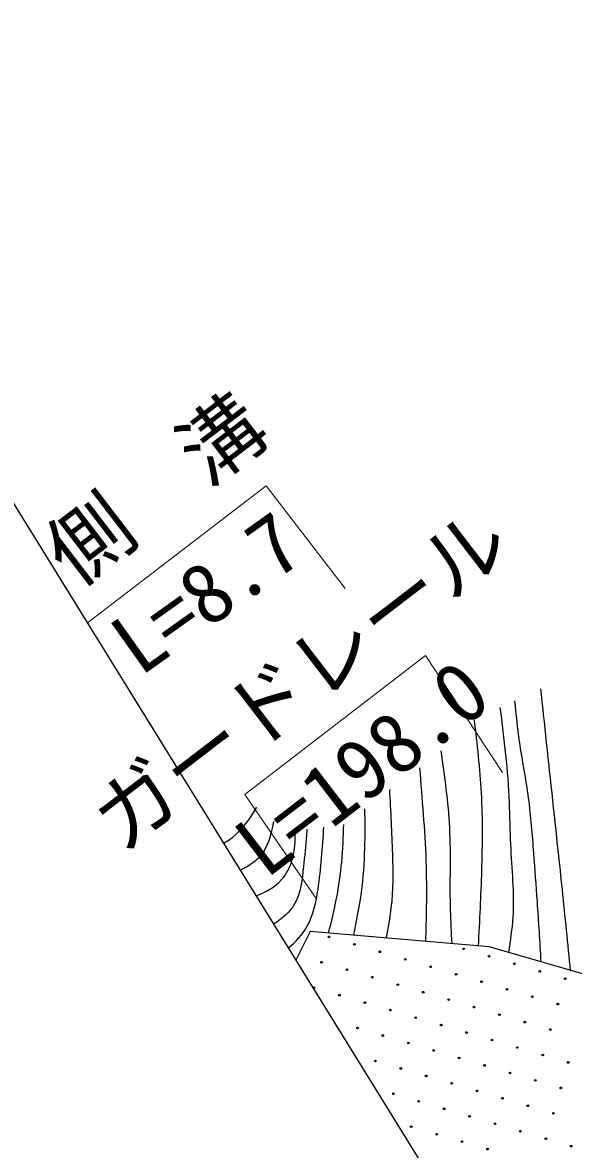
# Model space of a CAD drawing. Units: millimetres, scale not verified. Extents: x 40000 to 680000, y 20000 to 380000.
# Drawn here: x 70208 to 86844, y 269006 to 303042 of the extents above; entities that cross this region are included whole.
import ezdxf
from ezdxf.enums import TextEntityAlignment as Align

# ---------------------------------------------------------------- set-up
doc = ezdxf.new("R2010")
doc.units = ezdxf.units.MM
doc.header["$LTSCALE"] = 1000
for name, color, linetype, lineweight in [('M-BGD', 7, 'Continuous', 25), ('M-BMK-OTRS', 5, 'Continuous', 25), ('M-STR-HTXT', 7, 'Continuous', 13)]:
    doc.layers.add(name, color=color, linetype=linetype, lineweight=lineweight)
doc.styles.add('ＭＳ ゴシック', font='')
doc.styles.get('ＭＳ ゴシック').set_extended_font_data('MS Gothic')

msp = doc.modelspace()

# ---------------------------------------------------------------- linework, layer by layer
at = {"layer": 'M-BGD'}
msp.add_lwpolyline([(90208, 270367), (89945, 273497), (84297, 275127), (78895, 275586), (78463, 274723)], dxfattribs=at)
for centre in [(79462, 275427), (80230, 275201), (83526, 275066), (79237, 274660), (80997, 274976), (81765, 274750), (84293, 274840), (80004, 274434), (82532, 274524), (85060, 274614), (85828, 274388), (80772, 274208), (81539, 273982), (83300, 274298), (84067, 274072), (86595, 274163), (79011, 273892), (79778, 273666), (82306, 273757), (84835, 273847), (80546, 273441), (83074, 273531), (83841, 273305), (85602, 273621), (86370, 273395), (81313, 273215), (82081, 272989), (84609, 273079), (80320, 272673), (82848, 272763), (85376, 272853), (86144, 272628), (81087, 272447), (83616, 272537), (84383, 272312), (81855, 272222), (82622, 271996), (85151, 272086), (80862, 271680), (83390, 271770), (85918, 271860), (86686, 271634), (81629, 271454), (84157, 271544), (84925, 271318), (82397, 271228), (83164, 271003), (85692, 271093), (81403, 270687), (83932, 270777), (86460, 270867), (82171, 270461), (82938, 270235), (84699, 270551), (85467, 270325), (83706, 270009), (86234, 270099), (81945, 269693), (84473, 269784), (85241, 269558), (82713, 269468), (83480, 269242), (86008, 269332), (84248, 269016), (86776, 269106)]:
    msp.add_circle(centre, 25, dxfattribs=at)
for points, knots in [([(86757, 274393), (86675, 275214), (86594, 276036), (86509, 276857), (86385, 278054), (86253, 279251), (86124, 280447), (86035, 281273), (85947, 282098), (85859, 282923)], [0, 0, 0, 0, 1, 1, 1, 2, 2, 2, 3, 3, 3, 3]), ([(85068, 282556), (85105, 282145), (85147, 281734), (85206, 281326), (85288, 280756), (85402, 280190), (85479, 279619), (85554, 279067), (85594, 278510), (85636, 277953), (85673, 277466), (85711, 276978), (85745, 276491), (85786, 275886), (85822, 275282), (85858, 274677)], [0, 0, 0, 0, 1, 1, 1, 2, 2, 2, 3, 3, 3, 4, 4, 4, 5, 5, 5, 5]), ([(84891, 274956), (84945, 275310), (84998, 275665), (85021, 276021), (85068, 276748), (84985, 277481), (84951, 278213), (84931, 278639), (84927, 279065), (84910, 279490), (84870, 280448), (84759, 281402), (84635, 282355)], [0, 0, 0, 0, 1, 1, 1, 2, 2, 2, 3, 3, 3, 4, 4, 4, 4]), ([(83844, 281987), (83929, 281249), (84015, 280511), (84056, 279769), (84098, 278992), (84091, 278212), (84067, 277433), (84044, 276673), (84005, 275914), (83966, 275155)], [0, 0, 0, 0, 1, 1, 1, 2, 2, 2, 3, 3, 3, 3]), ([(83180, 275236), (83161, 275562), (83141, 275888), (83132, 276215), (83108, 277051), (83151, 277891), (83108, 278725), (83069, 279502), (82955, 280274), (82847, 281047)], [0, 0, 0, 0, 1, 1, 1, 2, 2, 2, 3, 3, 3, 3]), ([(82196, 280528), (82269, 279597), (82355, 278666), (82388, 277733), (82404, 277265), (82407, 276796), (82400, 276328), (82395, 275982), (82385, 275636), (82374, 275291)], [0, 0, 0, 0, 1, 1, 1, 2, 2, 2, 3, 3, 3, 3]), ([(81192, 275399), (81250, 275699), (81308, 276000), (81344, 276303), (81408, 276842), (81403, 277388), (81386, 277933), (81367, 278582), (81332, 279229), (81297, 279876)], [0, 0, 0, 0, 1, 1, 1, 2, 2, 2, 3, 3, 3, 3]), ([(76279, 278255), (76373, 278309), (76464, 278368), (76550, 278433), (76853, 278673), (77082, 278994), (77280, 279340)], [0, 0, 0, 0, 1, 1, 1, 2, 2, 2, 2]), ([(80534, 279299), (80543, 278900), (80545, 278501), (80533, 278102), (80520, 277658), (80490, 277214), (80432, 276774), (80373, 276340), (80287, 275910), (80200, 275480)], [0, 0, 0, 0, 1, 1, 1, 2, 2, 2, 3, 3, 3, 3]), ([(77788, 278907), (77711, 278519), (77618, 278119), (77364, 277840), (77260, 277728), (77131, 277636), (76997, 277554), (76927, 277512), (76857, 277473), (76784, 277437)], [0, 0, 0, 0, 1, 1, 1, 2, 2, 2, 3, 3, 3, 3]), ([(79448, 275541), (79534, 275887), (79621, 276233), (79689, 276583), (79833, 277320), (79896, 278073), (79906, 278825)], [0, 0, 0, 0, 1, 1, 1, 2, 2, 2, 2]), ([(77259, 276669), (77550, 276778), (77828, 276929), (78030, 277156), (78182, 277326), (78290, 277539), (78354, 277759), (78436, 278042), (78446, 278336), (78442, 278630)], [0, 0, 0, 0, 1, 1, 1, 2, 2, 2, 3, 3, 3, 3]), ([(78793, 278677), (78791, 278616), (78788, 278555), (78785, 278495), (78763, 278180), (78724, 277869), (78691, 277544), (78650, 277156), (78613, 276754), (78425, 276424), (78280, 276174), (78047, 275967), (77788, 275814)], [0, 0, 0, 0, 1, 1, 1, 2, 2, 2, 3, 3, 3, 4, 4, 4, 4]), ([(78229, 275100), (78466, 275271), (78667, 275497), (78806, 275751), (78993, 276092), (79071, 276478), (79131, 276863), (79223, 277501), (79270, 278121), (79308, 278745)], [0, 0, 0, 0, 1, 1, 1, 2, 2, 2, 3, 3, 3, 3])]:
    msp.add_open_spline(points, degree=3, knots=knots, dxfattribs=at)
at = {"layer": 'M-BMK-OTRS'}
msp.add_line((58484, 307034), (117536, 211527), dxfattribs=at)
at = {"layer": 'M-STR-HTXT'}
for p, q in [((77565, 289052), (72166, 284907)), ((77565, 289052), (79947, 285950)), ((82378, 283921), (76919, 279731)), ((84705, 280387), (82378, 283921)), ((79091, 276552), (76919, 279731))]:
    msp.add_line(p, q, dxfattribs=at)

# ---------------------------------------------------------------- texts
at = {"layer": 'M-STR-HTXT', "style": 'ＭＳ ゴシック'}
for s, rotation, p in [('側\u3000溝', 37.456, (75119, 287792)), ('L=8.7', 35.444, (76609, 284623))]:
    msp.add_text(s, height=1833, rotation=rotation, dxfattribs=at).set_placement(p, align=Align.BOTTOM_CENTER)
for s, p in [('ガードレール', (73534, 277495)), ('L=198.0', (77883, 276713))]:
    msp.add_text(s, height=1833, rotation=37.509, dxfattribs=at).set_placement(p, align=Align.BOTTOM_LEFT)

doc.saveas('drawing.dxf')
